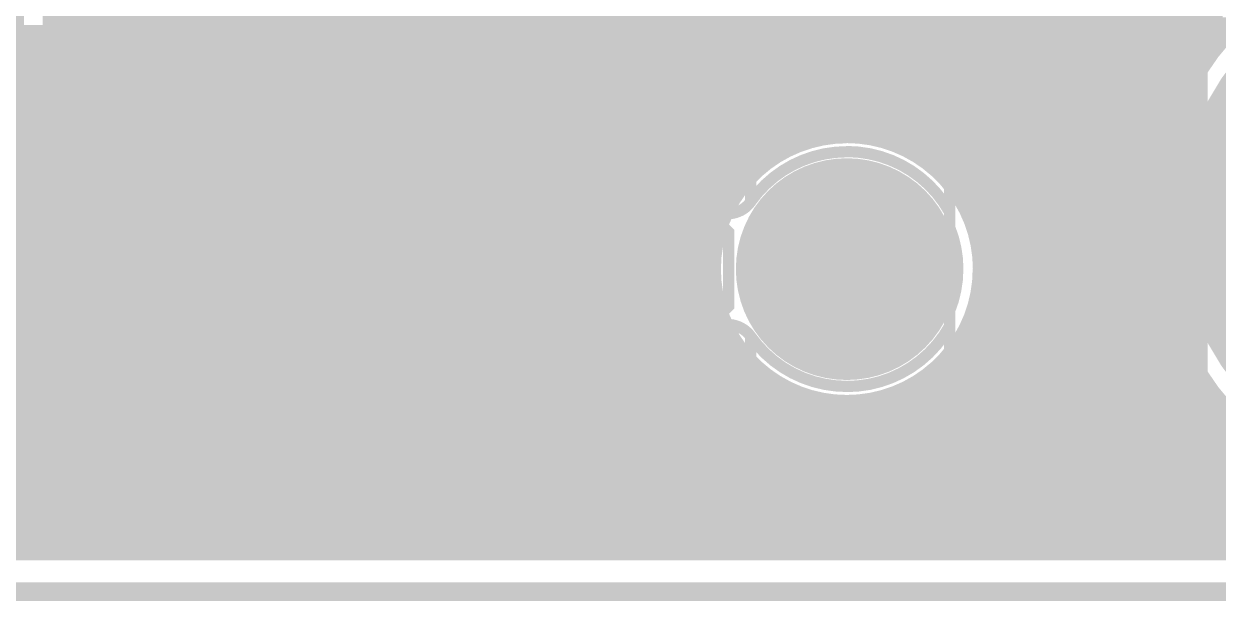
# Model space of a CAD drawing. Extents: x -5 to 208, y -5 to 206.
# Drawn here: x 72.9 to 89.04, y -5.13 to 2.68 of the extents above; entities that cross this region are included whole.
import ezdxf

# ---------------------------------------------------------------- set-up
doc = ezdxf.new("R2010")
doc.units = 0
doc.header["$MEASUREMENT"] = 0
doc.layers.get('0').update_dxf_attribs({"linetype": 'CONTINUOUS'})
for name, color, linetype in [('22-301-0_BOT', 7, 'CONTINUOUS'), ('22-301-0_DRD', 7, 'CONTINUOUS'), ('22-301-0_IN1', 1, 'CONTINUOUS'), ('22-301-0_IN2', 4, 'CONTINUOUS'), ('22-301-0_SMB', 3, 'CONTINUOUS'), ('22-301-0_SMT', 5, 'CONTINUOUS'), ('22-301-0_SST', 14, 'CONTINUOUS'), ('22-301-0_TOP', 9, 'CONTINUOUS'), ('THRUHOLE_NPT', 11, 'CONTINUOUS'), ('THRUHOLE_TAP', 13, 'CONTINUOUS')]:
    doc.layers.add(name, color=color, linetype=linetype)

# ---------------------------------------------------------------- blocks, each defined once
blk = doc.blocks.new('ROUND_22')
at = {"const_width": 3.50012}
blk.add_lwpolyline([(-1.75006, 0, 1), (1.75006, 0, 1)], format="xyb", close=True, dxfattribs=at)
blk = doc.blocks.new('ROUND_26')
at = {"const_width": 1.49987}
blk.add_lwpolyline([(-0.749934, 0, 1), (0.749934, 0, 1)], format="xyb", close=True, dxfattribs=at)
blk = doc.blocks.new('ROUND_27')
at = {"const_width": 1.24968}
blk.add_lwpolyline([(-0.62484, 0, 1), (0.62484, 0, 1)], format="xyb", close=True, dxfattribs=at)
blk = doc.blocks.new('ROUND_80')
at = {"const_width": 0.69977}
blk.add_lwpolyline([(-0.349884, 0, 1), (0.349884, 0, 1)], format="xyb", close=True, dxfattribs=at)

msp = doc.modelspace()

# ---------------------------------------------------------------- linework, layer by layer
at = {"layer": '22-301-0_BOT', "const_width": 0.254}
for points in [[(89.535, 17.018), (78.232, 17.018), (73.406, 12.192), (73.406, 2.286)], [(78.2066, 16.9926), (78.2066, 2.286)], [(78.4352, 17.018), (78.4352, 2.286)], [(78.6638, 17.018), (78.6638, 2.286)], [(78.8924, 17.018), (78.8924, 2.286)], [(79.121, 17.018), (79.121, 2.286)], [(79.3496, 17.018), (79.3496, 2.286)], [(79.5782, 17.018), (79.5782, 2.286)], [(79.8068, 17.018), (79.8068, 2.286)], [(80.0354, 17.018), (80.0354, 2.286)], [(80.264, 17.018), (80.264, 2.286)], [(80.4926, 17.018), (80.4926, 2.286)], [(80.7212, 17.018), (80.7212, 2.286)], [(80.9498, 17.018), (80.9498, 2.286)], [(81.1784, 17.018), (81.1784, 2.286)], [(81.407, 17.018), (81.407, 2.286)], [(81.6356, 17.018), (81.6356, 2.286)], [(81.8642, 17.018), (81.8642, 2.286)], [(82.0928, 17.018), (82.0928, 2.286)], [(82.3214, 17.018), (82.3214, 2.286)], [(82.55, 17.018), (82.55, 2.286)], [(82.7786, 17.018), (82.7786, 2.286)], [(83.0072, 17.018), (83.0072, 2.286)], [(83.2358, 17.018), (83.2358, 2.286)], [(83.4644, 17.018), (83.4644, 2.286)], [(83.693, 17.018), (83.693, 2.286)], [(83.9216, 17.018), (83.9216, 2.286)], [(84.1502, 17.018), (84.1502, 2.286)], [(84.3788, 17.018), (84.3788, 2.286)], [(84.6074, 17.018), (84.6074, 2.286)], [(84.836, 17.018), (84.836, 2.286)], [(85.0646, 17.018), (85.0646, 2.286)], [(85.2932, 17.018), (85.2932, 2.286)], [(85.5218, 17.018), (85.5218, 2.286)], [(85.7504, 17.018), (85.7504, 2.286)], [(85.979, 17.018), (85.979, 2.286)], [(86.2076, 17.018), (86.2076, 2.286)], [(86.4362, 17.018), (86.4362, 2.4892)], [(86.6648, 17.018), (86.6648, 2.7178)], [(77.978, 16.764), (77.978, 2.286)], [(77.7494, 16.5354), (77.7494, 2.286)], [(77.5208, 16.3068), (77.5208, 2.286)], [(77.2922, 16.0782), (77.2922, 2.286)], [(77.0636, 15.8496), (77.0636, 2.286)], [(76.835, 15.621), (76.835, 2.286)], [(76.6064, 15.3924), (76.6064, 2.286)], [(76.3778, 15.1638), (76.3778, 2.286)], [(76.1492, 14.9352), (76.1492, 2.286)], [(75.9206, 14.7066), (75.9206, 2.286)], [(75.692, 14.478), (75.692, 2.286)], [(75.4634, 14.2494), (75.4634, 2.286)], [(75.2348, 14.0208), (75.2348, 2.286)], [(75.0062, 13.7922), (75.0062, 2.286)], [(74.7776, 13.5636), (74.7776, 2.286)], [(74.549, 13.335), (74.549, 2.286)], [(74.3204, 13.1064), (74.3204, 2.286)], [(74.0918, 12.8778), (74.0918, 2.286)], [(73.8632, 12.6492), (73.8632, 2.286)], [(72.771, 12.319), (72.771, -2.159)], [(73.6346, 12.4206), (73.6346, 2.286)], [(88.9, 4.953), (86.233, 2.286)], [(72.771, 2.6416), (64.643, 2.6416)], [(86.6902, 2.7432), (73.406, 2.7432)], [(86.4616, 2.5146), (73.406, 2.5146)], [(72.771, 2.413), (64.643, 2.413)], [(72.771, 2.1844), (64.643, 2.1844)], [(86.233, 2.286), (73.406, 2.286)], [(72.771, 1.9558), (64.643, 1.9558)], [(86.868, 1.778), (86.868, -4.445), (5.207, -4.445)], [(72.771, 1.7272), (64.643, 1.7272)], [(73.406, 1.778), (73.406, -2.921)], [(86.868, 1.778), (73.406, 1.778)], [(86.868, 1.7272), (73.406, 1.7272)], [(73.5584, 1.778), (73.5584, -4.445)], [(73.787, 1.778), (73.787, -4.445)], [(74.0156, 1.778), (74.0156, -4.445)], [(74.2442, 1.778), (74.2442, -4.445)], [(74.4728, 1.778), (74.4728, -4.445)], [(74.7014, 1.778), (74.7014, -4.445)], [(74.93, 1.778), (74.93, -4.445)], [(75.1586, 1.778), (75.1586, -4.445)], [(75.3872, 1.778), (75.3872, -4.445)], [(75.6158, 1.778), (75.6158, -4.445)], [(75.8444, 1.778), (75.8444, -4.445)], [(76.073, 1.778), (76.073, -4.445)], [(76.3016, 1.778), (76.3016, -4.445)], [(76.5302, 1.778), (76.5302, -4.445)], [(76.7588, 1.778), (76.7588, -4.445)], [(76.9874, 1.778), (76.9874, -4.445)], [(77.216, 1.778), (77.216, -4.445)], [(77.4446, 1.778), (77.4446, -4.445)], [(77.6732, 1.778), (77.6732, -4.445)], [(77.9018, 1.778), (77.9018, -4.445)], [(78.1304, 1.778), (78.1304, -4.445)], [(78.359, 1.778), (78.359, -4.445)], [(78.5876, 1.778), (78.5876, -4.445)], [(78.8162, 1.778), (78.8162, -4.445)], [(79.0448, 1.778), (79.0448, -4.445)], [(79.2734, 1.778), (79.2734, -4.445)], [(79.502, 1.778), (79.502, -4.445)], [(79.7306, 1.778), (79.7306, -4.445)], [(79.9592, 1.778), (79.9592, -4.445)], [(80.1878, 1.778), (80.1878, -4.445)], [(80.4164, 1.778), (80.4164, -4.445)], [(80.645, 1.778), (80.645, -4.445)], [(80.8736, 1.778), (80.8736, -4.445)], [(81.1022, 1.778), (81.1022, -4.445)], [(81.3308, 1.778), (81.3308, -4.445)], [(81.5594, 1.778), (81.5594, -4.445)], [(81.788, 1.778), (81.788, -4.445)], [(82.0166, 1.778), (82.0166, -4.445)], [(82.2452, 1.778), (82.2452, -0.20574)], [(82.4738, 1.778), (82.4738, 0.33528)], [(82.7024, 1.778), (82.7024, 0.62992)], [(82.931, 1.778), (82.931, 0.83058)], [(83.1596, 1.778), (83.1596, 0.9779)], [(83.3882, 1.778), (83.3882, 1.0795)], [(83.6168, 1.778), (83.6168, 1.14808)], [(83.8454, 1.778), (83.8454, 1.18618)], [(84.074, 1.778), (84.074, 1.1938)], [(84.3026, 1.778), (84.3026, 1.17348)], [(84.5312, 1.778), (84.5312, 1.12268)], [(84.7598, 1.778), (84.7598, 1.03886)], [(84.9884, 1.778), (84.9884, 0.91948)], [(85.217, 1.778), (85.217, 0.75184)], [(85.4456, 1.778), (85.4456, 0.51562)], [(85.6742, 1.778), (85.6742, 0.15494)], [(85.9028, 1.778), (85.9028, -4.445)], [(86.1314, 1.778), (86.1314, -4.445)], [(86.36, 1.778), (86.36, -4.445)], [(86.5886, 1.778), (86.5886, -4.445)], [(86.8172, 1.778), (86.8172, -4.445)], [(72.771, 1.4986), (64.643, 1.4986)], [(86.868, 1.4986), (73.406, 1.4986)], [(72.771, 1.27), (64.643, 1.27)], [(86.868, 1.27), (73.406, 1.27)], [(72.771, 1.0414), (64.643, 1.0414)], [(83.29168, 1.0414), (73.406, 1.0414)], [(86.868, 1.0414), (84.75726, 1.0414)], [(72.771, 0.8128), (64.643, 0.8128)], [(82.9056, 0.8128), (73.406, 0.8128)], [(86.868, 0.8128), (85.14334, 0.8128)], [(72.771, 0.5842), (64.643, 0.5842)], [(82.65922, 0.5842), (73.406, 0.5842)], [(86.868, 0.5842), (85.38718, 0.5842)], [(72.771, 0.3556), (64.643, 0.3556)], [(82.4865, 0.3556), (73.406, 0.3556)], [(86.868, 0.3556), (85.56244, 0.3556)], [(72.771, 0.127), (64.643, 0.127)], [(82.3595, 0.127), (73.406, 0.127)], [(86.868, 0.127), (85.6869, 0.127)], [(72.771, -0.1016), (64.643, -0.1016)], [(82.27314, -0.1016), (73.406, -0.1016)], [(86.868, -0.1016), (85.77326, -0.1016)], [(72.771, -0.3302), (64.643, -0.3302)], [(82.2198, -0.3302), (73.406, -0.3302)], [(86.868, -0.3302), (85.8266, -0.3302)], [(72.771, -0.5588), (64.643, -0.5588)], [(82.1944, -0.5588), (73.406, -0.5588)], [(86.868, -0.5588), (85.852, -0.5588)], [(72.771, -0.7874), (64.643, -0.7874)], [(82.19948, -0.7874), (73.406, -0.7874)], [(86.868, -0.7874), (85.84692, -0.7874)], [(72.771, -1.016), (64.643, -1.016)], [(82.23504, -1.016), (73.406, -1.016)], [(82.2452, -1.06172), (82.2452, -4.445)], [(86.868, -1.016), (85.8139, -1.016)], [(72.771, -1.2446), (64.643, -1.2446)], [(82.29854, -1.2446), (73.406, -1.2446)], [(86.868, -1.2446), (85.74786, -1.2446)], [(72.771, -1.4732), (64.643, -1.4732)], [(82.3976, -1.4732), (73.406, -1.4732)], [(86.868, -1.4732), (85.6488, -1.4732)], [(85.6742, -1.42494), (85.6742, -4.445)], [(72.771, -1.7018), (64.643, -1.7018)], [(82.5373, -1.7018), (73.406, -1.7018)], [(82.4738, -1.60528), (82.4738, -4.445)], [(86.868, -1.7018), (85.5091, -1.7018)], [(82.7024, -1.89992), (82.7024, -4.445)], [(85.4456, -1.78562), (85.4456, -4.445)], [(72.771, -1.9304), (64.643, -1.9304)], [(82.73034, -1.9304), (73.406, -1.9304)], [(85.217, -2.02184), (85.217, -4.445)], [(86.868, -1.9304), (85.31606, -1.9304)], [(72.771, -2.159), (64.643, -2.159)], [(83.01228, -2.159), (73.406, -2.159)], [(82.931, -2.10058), (82.931, -4.445)], [(84.9884, -2.18948), (84.9884, -4.445)], [(86.868, -2.159), (85.03666, -2.159)], [(83.1596, -2.2479), (83.1596, -4.445)], [(83.3882, -2.3495), (83.3882, -4.445)], [(84.7598, -2.30886), (84.7598, -4.445)], [(83.49742, -2.3876), (73.406, -2.3876)], [(83.6168, -2.41808), (83.6168, -4.445)], [(83.8454, -2.45618), (83.8454, -4.445)], [(84.074, -2.4638), (84.074, -4.445)], [(84.3026, -2.44348), (84.3026, -4.445)], [(84.5312, -2.39268), (84.5312, -4.445)], [(86.868, -2.3876), (84.54898, -2.3876)], [(86.868, -2.6162), (73.406, -2.6162)], [(86.868, -2.8448), (73.406, -2.8448)], [(73.406, -2.921), (63.881, -2.921)], [(72.8726, -2.921), (72.8726, -4.445)], [(73.1012, -2.921), (73.1012, -4.445)], [(73.3298, -2.921), (73.3298, -4.445)], [(86.868, -3.0734), (15.40002, -3.0734)], [(86.868, -3.302), (15.34668, -3.302)], [(86.868, -3.5306), (15.24, -3.5306)], [(86.868, -3.7592), (15.05204, -3.7592)], [(86.868, -3.9878), (14.68628, -3.9878)], [(86.868, -4.2164), (5.207, -4.2164)]]:
    msp.add_lwpolyline(points, dxfattribs=at)
for points in [[(84.0232, 1.1938, 0.4142136), (82.1944, -0.635)], [(85.85454, -0.635, 0.4142136), (84.0232, 1.19634)], [(82.1944, -0.635, 0.4142136), (84.0232, -2.4638)], [(84.0232, -2.4638, 0.4142136), (85.852, -0.635)]]:
    msp.add_lwpolyline(points, format="xyb", dxfattribs=at)
at = {"layer": '22-301-0_DRD', "const_width": 0.254}
for points in [[(83.3882, 0), (83.3882, -0.635)], [(84.0232, 0), (83.3882, 0)], [(84.0232, -1.27), (84.0232, 0)], [(75.76058, -0.45974), (74.49058, -1.72974)], [(75.76058, -1.72974), (74.49058, -0.45974)], [(79.9592, -0.45974), (78.6892, -1.72974)], [(79.9592, -1.72974), (78.6892, -0.45974)], [(83.3882, -0.635), (84.6582, -0.635)], [(84.6582, -0.635), (84.6582, -1.27)], [(84.6582, -1.27), (84.0232, -1.27)], [(-2.99974, -4.99872), (94.99854, -4.99872)]]:
    msp.add_lwpolyline(points, dxfattribs=at)
at = {"layer": '22-301-0_IN1', "const_width": 0.254}
for points in [[(73.3298, 27.051), (73.3298, -4.445)], [(77.6732, 19.2659), (77.6732, -4.445)], [(77.4446, 19.11858), (77.4446, -4.445)], [(76.7588, 18.97634), (76.7588, -4.445)], [(76.9874, 18.98142), (76.9874, -4.445)], [(77.216, 19.02968), (77.216, -4.445)], [(88.773, 16.256), (88.773, -4.445), (64.643, -4.445)], [(81.1022, 16.256), (81.1022, -4.445)], [(81.3308, 16.256), (81.3308, -4.445)], [(81.5594, 16.256), (81.5594, -4.445)], [(83.6168, 16.256), (83.6168, 1.14808)], [(83.8454, 16.256), (83.8454, 1.18618)], [(84.074, 16.256), (84.074, 1.1938)], [(86.1314, 16.256), (86.1314, -4.445)], [(86.36, 16.256), (86.36, -4.445)], [(86.5886, 16.256), (86.5886, -4.445)], [(88.646, 16.256), (88.646, -4.445)], [(88.4174, 10.8458), (88.4174, -4.445)], [(88.1888, 10.62482), (88.1888, -4.445)], [(73.279, 9.017), (73.279, 2.413)], [(84.3026, 8.3058), (84.3026, 1.17348)], [(85.9028, 8.3439), (85.9028, -4.445)], [(84.5312, 8.08482), (84.5312, 1.12268)], [(84.7598, 7.96798), (84.7598, 1.03886)], [(85.4456, 7.9756), (85.4456, 0.51562)], [(85.6742, 8.1026), (85.6742, 0.15494)], [(84.9884, 7.91464), (84.9884, 0.91948)], [(85.217, 7.91718), (85.217, 0.75184)], [(86.8172, 5.96138), (86.8172, -4.445)], [(87.9602, 6.00202), (87.9602, -4.445)], [(81.788, 5.73278), (81.788, -4.445)], [(83.3882, 5.842), (83.3882, 1.0795)], [(87.0458, 5.75564), (87.0458, -4.445)], [(87.7316, 5.77088), (87.7316, -4.445)], [(82.0166, 5.52704), (82.0166, -4.445)], [(83.1596, 5.58292), (83.1596, 0.9779)], [(87.2744, 5.6769), (87.2744, -4.445)], [(87.503, 5.68198), (87.503, -4.445)], [(82.2452, 5.41782), (82.2452, -0.20574)], [(82.4738, 5.3721), (82.4738, 0.33528)], [(82.7024, 5.38226), (82.7024, 0.62992)], [(82.931, 5.4483), (82.931, 0.83058)], [(73.5584, 4.19862), (73.5584, -0.889)], [(80.8736, 4.09194), (80.8736, -0.78232)], [(76.5302, 3.683), (76.5302, -0.37338)], [(77.9018, 3.71856), (77.9018, -0.40894)], [(73.787, 3.56362), (73.787, -0.254)], [(80.645, 3.53568), (80.645, -0.22606)], [(74.0156, 3.27914), (74.0156, 0.03048)], [(76.3016, 3.35026), (76.3016, -0.04064)], [(78.1304, 3.37058), (78.1304, -0.06096)], [(76.073, 3.13944), (76.073, 0.16764)], [(78.359, 3.15468), (78.359, 0.15494)], [(80.4164, 3.26136), (80.4164, 0.04826)], [(74.2442, 3.09118), (74.2442, 0.2159)], [(74.4728, 2.96418), (74.4728, 0.3429)], [(75.8444, 2.9972), (75.8444, 0.31242)], [(78.5876, 3.00736), (78.5876, 0.30226)], [(79.9592, 2.95656), (79.9592, 0.35306)], [(80.1878, 3.08102), (80.1878, 0.2286)], [(74.7014, 2.8829), (74.7014, 0.42672)], [(74.93, 2.83718), (74.93, 0.47244)], [(75.1586, 2.82448), (75.1586, 0.48514)], [(75.3872, 2.8448), (75.3872, 0.46228)], [(75.6158, 2.90322), (75.6158, 0.4064)], [(78.8162, 2.9083), (78.8162, 0.40132)], [(79.0448, 2.84988), (79.0448, 0.45974)], [(79.2734, 2.82448), (79.2734, 0.48514)], [(79.502, 2.83464), (79.502, 0.47498)], [(79.7306, 2.87782), (79.7306, 0.4318)], [(88.773, 2.6416), (73.279, 2.6416)], [(73.279, 2.413), (64.643, 2.413)], [(72.8726, 2.413), (72.8726, -4.445)], [(73.1012, 2.413), (73.1012, -4.445)], [(88.773, 2.413), (73.279, 2.413)], [(88.773, 2.1844), (64.643, 2.1844)], [(88.773, 1.9558), (64.643, 1.9558)], [(88.773, 1.7272), (64.643, 1.7272)], [(88.773, 1.4986), (64.643, 1.4986)], [(88.773, 1.27), (64.643, 1.27)], [(83.29168, 1.0414), (64.643, 1.0414)], [(88.773, 1.0414), (84.75726, 1.0414)], [(82.9056, 0.8128), (64.643, 0.8128)], [(88.773, 0.8128), (85.14334, 0.8128)], [(82.65922, 0.5842), (64.643, 0.5842)], [(88.773, 0.5842), (85.38718, 0.5842)], [(74.4982, 0.3556), (64.643, 0.3556)], [(78.69936, 0.3556), (75.75042, 0.3556)], [(82.4865, 0.3556), (79.95158, 0.3556)], [(88.773, 0.3556), (85.56244, 0.3556)], [(74.12228, 0.127), (64.643, 0.127)], [(78.32344, 0.127), (76.12634, 0.127)], [(82.3595, 0.127), (80.3275, 0.127)], [(88.773, 0.127), (85.6869, 0.127)], [(73.89622, -0.1016), (64.643, -0.1016)], [(78.09484, -0.1016), (76.3524, -0.1016)], [(82.27314, -0.1016), (80.55356, -0.1016)], [(88.773, -0.1016), (85.77326, -0.1016)], [(73.74128, -0.3302), (64.643, -0.3302)], [(77.94244, -0.3302), (76.50734, -0.3302)], [(82.2198, -0.3302), (80.70596, -0.3302)], [(88.773, -0.3302), (85.8266, -0.3302)], [(73.63714, -0.5588), (64.643, -0.5588)], [(77.8383, -0.5588), (76.61148, -0.5588)], [(82.1944, -0.5588), (80.8101, -0.5588)], [(88.773, -0.5588), (85.852, -0.5588)], [(73.57364, -0.7874), (64.643, -0.7874)], [(77.7748, -0.7874), (76.67498, -0.7874)], [(82.19948, -0.7874), (80.8736, -0.7874)], [(88.773, -0.7874), (85.84692, -0.7874)], [(73.5457, -1.016), (64.643, -1.016)], [(77.74686, -1.016), (76.70292, -1.016)], [(82.23504, -1.016), (80.90154, -1.016)], [(82.2452, -1.06172), (82.2452, -4.445)], [(88.773, -1.016), (85.8139, -1.016)], [(73.55078, -1.2446), (64.643, -1.2446)], [(77.75194, -1.2446), (76.69784, -1.2446)], [(82.29854, -1.2446), (80.89646, -1.2446)], [(88.773, -1.2446), (85.74786, -1.2446)], [(73.5584, -1.30048), (73.5584, -4.445)], [(80.8736, -1.40716), (80.8736, -4.445)], [(73.59142, -1.4732), (64.643, -1.4732)], [(77.79004, -1.4732), (76.6572, -1.4732)], [(82.3976, -1.4732), (80.85836, -1.4732)], [(88.773, -1.4732), (85.6488, -1.4732)], [(85.6742, -1.42494), (85.6742, -4.445)], [(73.66508, -1.7018), (64.643, -1.7018)], [(77.86624, -1.7018), (76.58354, -1.7018)], [(82.5373, -1.7018), (80.78216, -1.7018)], [(82.4738, -1.60528), (82.4738, -4.445)], [(88.773, -1.7018), (85.5091, -1.7018)], [(76.5302, -1.8161), (76.5302, -4.445)], [(77.9018, -1.78054), (77.9018, -4.445)], [(82.7024, -1.89992), (82.7024, -4.445)], [(85.4456, -1.78562), (85.4456, -4.445)], [(73.78446, -1.9304), (64.643, -1.9304)], [(73.787, -1.93548), (73.787, -4.445)], [(77.98308, -1.9304), (76.46416, -1.9304)], [(80.645, -1.96342), (80.645, -4.445)], [(82.73034, -1.9304), (80.66532, -1.9304)], [(85.217, -2.02184), (85.217, -4.445)], [(88.773, -1.9304), (85.31606, -1.9304)], [(73.95718, -2.159), (64.643, -2.159)], [(74.0156, -2.21996), (74.0156, -4.445)], [(78.1558, -2.159), (76.29144, -2.159)], [(76.3016, -2.14884), (76.3016, -4.445)], [(78.1304, -2.12852), (78.1304, -4.445)], [(83.01228, -2.159), (80.4926, -2.159)], [(82.931, -2.10058), (82.931, -4.445)], [(84.9884, -2.18948), (84.9884, -4.445)], [(88.773, -2.159), (85.03666, -2.159)], [(76.073, -2.35712), (76.073, -4.445)], [(78.359, -2.34442), (78.359, -4.445)], [(80.4164, -2.23774), (80.4164, -4.445)], [(83.1596, -2.2479), (83.1596, -4.445)], [(83.3882, -2.3495), (83.3882, -4.445)], [(84.7598, -2.30886), (84.7598, -4.445)], [(74.21626, -2.3876), (64.643, -2.3876)], [(74.2442, -2.40538), (74.2442, -4.445)], [(74.4728, -2.53238), (74.4728, -4.445)], [(75.8444, -2.5019), (75.8444, -4.445)], [(78.41742, -2.3876), (76.03236, -2.3876)], [(78.5876, -2.49174), (78.5876, -4.445)], [(79.9592, -2.54254), (79.9592, -4.445)], [(80.1878, -2.41808), (80.1878, -4.445)], [(83.49742, -2.3876), (80.23352, -2.3876)], [(83.6168, -2.41808), (83.6168, -4.445)], [(83.8454, -2.45618), (83.8454, -4.445)], [(84.074, -2.4638), (84.074, -4.445)], [(84.3026, -2.44348), (84.3026, -4.445)], [(84.5312, -2.39268), (84.5312, -4.445)], [(88.773, -2.3876), (84.54898, -2.3876)], [(74.69886, -2.6162), (64.643, -2.6162)], [(74.7014, -2.6162), (74.7014, -4.445)], [(74.93, -2.66192), (74.93, -4.445)], [(75.1586, -2.67462), (75.1586, -4.445)], [(75.3872, -2.65176), (75.3872, -4.445)], [(78.90002, -2.6162), (75.54976, -2.6162)], [(75.6158, -2.59588), (75.6158, -4.445)], [(78.8162, -2.5908), (78.8162, -4.445)], [(79.0448, -2.64922), (79.0448, -4.445)], [(79.2734, -2.67462), (79.2734, -4.445)], [(79.502, -2.66446), (79.502, -4.445)], [(79.7306, -2.62128), (79.7306, -4.445)], [(88.773, -2.6162), (79.75092, -2.6162)], [(88.773, -2.8448), (64.643, -2.8448)], [(88.773, -3.0734), (64.643, -3.0734)], [(88.773, -3.302), (64.643, -3.302)], [(88.773, -3.5306), (64.643, -3.5306)], [(88.773, -3.7592), (64.643, -3.7592)], [(88.773, -3.9878), (64.643, -3.9878)], [(88.773, -4.2164), (64.643, -4.2164)]]:
    msp.add_lwpolyline(points, dxfattribs=at)
for points in [[(84.0232, 1.1938, 0.4142136), (82.1944, -0.635)], [(85.85454, -0.635, 0.4142136), (84.0232, 1.19634)], [(75.12558, 0.48514, 0.4142136), (73.5457, -1.09474)], [(76.70546, -1.09474, 0.4142136), (75.12558, 0.48514)], [(79.3242, 0.48514, 0.4142136), (77.74432, -1.09474)], [(80.90408, -1.09474, 0.4142136), (79.3242, 0.48514)], [(82.1944, -0.635, 0.4142136), (84.0232, -2.4638)], [(84.0232, -2.4638, 0.4142136), (85.852, -0.635)], [(73.5457, -1.09474, 0.4142136), (75.12558, -2.67462)], [(75.12558, -2.67462, 0.4142136), (76.70546, -1.09474)], [(77.74432, -1.09474, 0.4142136), (79.3242, -2.67462)], [(79.3242, -2.67462, 0.4142136), (80.90408, -1.09474)]]:
    msp.add_lwpolyline(points, format="xyb", dxfattribs=at)
at = {"layer": '22-301-0_IN2', "const_width": 0.254}
for points in [[(77.6732, 19.2659), (77.6732, -4.445)], [(77.4446, 19.11858), (77.4446, -4.445)], [(76.7588, 18.97634), (76.7588, -4.445)], [(76.9874, 18.98142), (76.9874, -4.445)], [(77.216, 19.02968), (77.216, -4.445)], [(88.773, 16.256), (88.773, -4.445), (64.643, -4.445)], [(81.1022, 16.256), (81.1022, -4.445)], [(81.3308, 16.256), (81.3308, -4.445)], [(81.5594, 16.256), (81.5594, -4.445)], [(83.6168, 16.256), (83.6168, 1.14808)], [(83.8454, 16.256), (83.8454, 1.18618)], [(84.074, 16.256), (84.074, 1.1938)], [(86.1314, 16.256), (86.1314, -4.445)], [(86.36, 16.256), (86.36, -4.445)], [(86.5886, 16.256), (86.5886, -4.445)], [(88.646, 16.256), (88.646, -4.445)], [(88.4174, 10.8458), (88.4174, -4.445)], [(88.1888, 10.62482), (88.1888, -4.445)], [(73.406, 8.89), (73.279, 2.413)], [(84.3026, 8.3058), (84.3026, 1.17348)], [(85.9028, 8.3439), (85.9028, -4.445)], [(84.5312, 8.08482), (84.5312, 1.12268)], [(84.7598, 7.96798), (84.7598, 1.03886)], [(85.4456, 7.9756), (85.4456, 0.51562)], [(85.6742, 8.1026), (85.6742, 0.15494)], [(84.9884, 7.91464), (84.9884, 0.91948)], [(85.217, 7.91718), (85.217, 0.75184)], [(86.8172, 5.96138), (86.8172, -4.445)], [(87.9602, 6.00202), (87.9602, -4.445)], [(81.788, 5.73278), (81.788, -4.445)], [(83.3882, 5.842), (83.3882, 1.0795)], [(87.0458, 5.75564), (87.0458, -4.445)], [(87.7316, 5.77088), (87.7316, -4.445)], [(82.0166, 5.52704), (82.0166, -4.445)], [(83.1596, 5.58292), (83.1596, 0.9779)], [(87.2744, 5.6769), (87.2744, -4.445)], [(87.503, 5.68198), (87.503, -4.445)], [(82.2452, 5.41782), (82.2452, -0.20574)], [(82.4738, 5.3721), (82.4738, 0.33528)], [(82.7024, 5.38226), (82.7024, 0.62992)], [(82.931, 5.4483), (82.931, 0.83058)], [(73.3298, 5.0038), (73.3298, -4.445)], [(73.5584, 4.19862), (73.5584, -0.889)], [(80.8736, 4.09194), (80.8736, -0.78232)], [(76.5302, 3.683), (76.5302, -0.37338)], [(77.9018, 3.71856), (77.9018, -0.40894)], [(73.787, 3.56362), (73.787, -0.254)], [(80.645, 3.53568), (80.645, -0.22606)], [(74.0156, 3.27914), (74.0156, 0.03048)], [(76.3016, 3.35026), (76.3016, -0.04064)], [(78.1304, 3.37058), (78.1304, -0.06096)], [(76.073, 3.13944), (76.073, 0.16764)], [(78.359, 3.15468), (78.359, 0.15494)], [(80.4164, 3.26136), (80.4164, 0.04826)], [(74.2442, 3.09118), (74.2442, 0.2159)], [(74.4728, 2.96418), (74.4728, 0.3429)], [(75.8444, 2.9972), (75.8444, 0.31242)], [(78.5876, 3.00736), (78.5876, 0.30226)], [(79.9592, 2.95656), (79.9592, 0.35306)], [(80.1878, 3.08102), (80.1878, 0.2286)], [(74.7014, 2.8829), (74.7014, 0.42672)], [(74.93, 2.83718), (74.93, 0.47244)], [(75.1586, 2.82448), (75.1586, 0.48514)], [(75.3872, 2.8448), (75.3872, 0.46228)], [(75.6158, 2.90322), (75.6158, 0.4064)], [(78.8162, 2.9083), (78.8162, 0.40132)], [(79.0448, 2.84988), (79.0448, 0.45974)], [(79.2734, 2.82448), (79.2734, 0.48514)], [(79.502, 2.83464), (79.502, 0.47498)], [(79.7306, 2.87782), (79.7306, 0.4318)], [(88.773, 2.6416), (73.28408, 2.6416)], [(73.279, 2.413), (64.643, 2.413)], [(72.8726, 2.413), (72.8726, -4.445)], [(73.1012, 2.413), (73.1012, -4.445)], [(88.773, 2.413), (73.279, 2.413)], [(88.773, 2.1844), (64.643, 2.1844)], [(88.773, 1.9558), (64.643, 1.9558)], [(88.773, 1.7272), (64.643, 1.7272)], [(88.773, 1.4986), (64.643, 1.4986)], [(88.773, 1.27), (64.643, 1.27)], [(83.29168, 1.0414), (64.643, 1.0414)], [(88.773, 1.0414), (84.75726, 1.0414)], [(82.9056, 0.8128), (64.643, 0.8128)], [(88.773, 0.8128), (85.14334, 0.8128)], [(82.65922, 0.5842), (64.643, 0.5842)], [(88.773, 0.5842), (85.38718, 0.5842)], [(74.4982, 0.3556), (64.643, 0.3556)], [(78.69936, 0.3556), (75.75042, 0.3556)], [(82.4865, 0.3556), (79.95158, 0.3556)], [(88.773, 0.3556), (85.56244, 0.3556)], [(74.12228, 0.127), (64.643, 0.127)], [(78.32344, 0.127), (76.12634, 0.127)], [(82.3595, 0.127), (80.3275, 0.127)], [(88.773, 0.127), (85.6869, 0.127)], [(73.89622, -0.1016), (64.643, -0.1016)], [(78.09484, -0.1016), (76.3524, -0.1016)], [(82.27314, -0.1016), (80.55356, -0.1016)], [(88.773, -0.1016), (85.77326, -0.1016)], [(73.74128, -0.3302), (64.643, -0.3302)], [(77.94244, -0.3302), (76.50734, -0.3302)], [(82.2198, -0.3302), (80.70596, -0.3302)], [(88.773, -0.3302), (85.8266, -0.3302)], [(73.63714, -0.5588), (64.643, -0.5588)], [(77.8383, -0.5588), (76.61148, -0.5588)], [(82.1944, -0.5588), (80.8101, -0.5588)], [(88.773, -0.5588), (85.852, -0.5588)], [(73.57364, -0.7874), (64.643, -0.7874)], [(77.7748, -0.7874), (76.67498, -0.7874)], [(82.19948, -0.7874), (80.8736, -0.7874)], [(88.773, -0.7874), (85.84692, -0.7874)], [(73.5457, -1.016), (64.643, -1.016)], [(77.74686, -1.016), (76.70292, -1.016)], [(82.23504, -1.016), (80.90154, -1.016)], [(82.2452, -1.06172), (82.2452, -4.445)], [(88.773, -1.016), (85.8139, -1.016)], [(73.55078, -1.2446), (64.643, -1.2446)], [(77.75194, -1.2446), (76.69784, -1.2446)], [(82.29854, -1.2446), (80.89646, -1.2446)], [(88.773, -1.2446), (85.74786, -1.2446)], [(73.5584, -1.30048), (73.5584, -4.445)], [(80.8736, -1.40716), (80.8736, -4.445)], [(73.59142, -1.4732), (64.643, -1.4732)], [(77.79004, -1.4732), (76.6572, -1.4732)], [(82.3976, -1.4732), (80.85836, -1.4732)], [(88.773, -1.4732), (85.6488, -1.4732)], [(85.6742, -1.42494), (85.6742, -4.445)], [(73.66508, -1.7018), (64.643, -1.7018)], [(77.86624, -1.7018), (76.58354, -1.7018)], [(82.5373, -1.7018), (80.78216, -1.7018)], [(82.4738, -1.60528), (82.4738, -4.445)], [(88.773, -1.7018), (85.5091, -1.7018)], [(76.5302, -1.8161), (76.5302, -4.445)], [(77.9018, -1.78054), (77.9018, -4.445)], [(82.7024, -1.89992), (82.7024, -4.445)], [(85.4456, -1.78562), (85.4456, -4.445)], [(73.78446, -1.9304), (64.643, -1.9304)], [(73.787, -1.93548), (73.787, -4.445)], [(77.98308, -1.9304), (76.46416, -1.9304)], [(80.645, -1.96342), (80.645, -4.445)], [(82.73034, -1.9304), (80.66532, -1.9304)], [(85.217, -2.02184), (85.217, -4.445)], [(88.773, -1.9304), (85.31606, -1.9304)], [(73.95718, -2.159), (64.643, -2.159)], [(74.0156, -2.21996), (74.0156, -4.445)], [(78.1558, -2.159), (76.29144, -2.159)], [(76.3016, -2.14884), (76.3016, -4.445)], [(78.1304, -2.12852), (78.1304, -4.445)], [(83.01228, -2.159), (80.4926, -2.159)], [(82.931, -2.10058), (82.931, -4.445)], [(84.9884, -2.18948), (84.9884, -4.445)], [(88.773, -2.159), (85.03666, -2.159)], [(76.073, -2.35712), (76.073, -4.445)], [(78.359, -2.34442), (78.359, -4.445)], [(80.4164, -2.23774), (80.4164, -4.445)], [(83.1596, -2.2479), (83.1596, -4.445)], [(83.3882, -2.3495), (83.3882, -4.445)], [(84.7598, -2.30886), (84.7598, -4.445)], [(74.21626, -2.3876), (64.643, -2.3876)], [(74.2442, -2.40538), (74.2442, -4.445)], [(74.4728, -2.53238), (74.4728, -4.445)], [(75.8444, -2.5019), (75.8444, -4.445)], [(78.41742, -2.3876), (76.03236, -2.3876)], [(78.5876, -2.49174), (78.5876, -4.445)], [(79.9592, -2.54254), (79.9592, -4.445)], [(80.1878, -2.41808), (80.1878, -4.445)], [(83.49742, -2.3876), (80.23352, -2.3876)], [(83.6168, -2.41808), (83.6168, -4.445)], [(83.8454, -2.45618), (83.8454, -4.445)], [(84.074, -2.4638), (84.074, -4.445)], [(84.3026, -2.44348), (84.3026, -4.445)], [(84.5312, -2.39268), (84.5312, -4.445)], [(88.773, -2.3876), (84.54898, -2.3876)], [(74.69886, -2.6162), (64.643, -2.6162)], [(74.7014, -2.6162), (74.7014, -4.445)], [(74.93, -2.66192), (74.93, -4.445)], [(75.1586, -2.67462), (75.1586, -4.445)], [(75.3872, -2.65176), (75.3872, -4.445)], [(78.90002, -2.6162), (75.54976, -2.6162)], [(75.6158, -2.59588), (75.6158, -4.445)], [(78.8162, -2.5908), (78.8162, -4.445)], [(79.0448, -2.64922), (79.0448, -4.445)], [(79.2734, -2.67462), (79.2734, -4.445)], [(79.502, -2.66446), (79.502, -4.445)], [(79.7306, -2.62128), (79.7306, -4.445)], [(88.773, -2.6162), (79.75092, -2.6162)], [(88.773, -2.8448), (64.643, -2.8448)], [(88.773, -3.0734), (64.643, -3.0734)], [(88.773, -3.302), (64.643, -3.302)], [(88.773, -3.5306), (64.643, -3.5306)], [(88.773, -3.7592), (64.643, -3.7592)], [(88.773, -3.9878), (64.643, -3.9878)], [(88.773, -4.2164), (64.643, -4.2164)]]:
    msp.add_lwpolyline(points, dxfattribs=at)
for points in [[(84.0232, 1.1938, 0.4142136), (82.1944, -0.635)], [(85.85454, -0.635, 0.4142136), (84.0232, 1.19634)], [(75.12558, 0.48514, 0.4142136), (73.5457, -1.09474)], [(76.70546, -1.09474, 0.4142136), (75.12558, 0.48514)], [(79.3242, 0.48514, 0.4142136), (77.74432, -1.09474)], [(80.90408, -1.09474, 0.4142136), (79.3242, 0.48514)], [(82.1944, -0.635, 0.4142136), (84.0232, -2.4638)], [(84.0232, -2.4638, 0.4142136), (85.852, -0.635)], [(73.5457, -1.09474, 0.4142136), (75.12558, -2.67462)], [(75.12558, -2.67462, 0.4142136), (76.70546, -1.09474)], [(77.74432, -1.09474, 0.4142136), (79.3242, -2.67462)], [(79.3242, -2.67462, 0.4142136), (80.90408, -1.09474)]]:
    msp.add_lwpolyline(points, format="xyb", dxfattribs=at)
at = {"layer": '22-301-0_SST', "const_width": 0.1524}
for points in [[(82.02422, 0.50038), (82.02422, 6.6548), (64.02578, 6.6548), (64.02578, 4.85394)], [(73.32472, 4.85394), (73.32472, 2.15392), (76.9239, 2.15392), (76.9239, 4.85394), (76.02474, 5.7531), (74.22388, 5.7531), (73.32472, 4.85394)], [(77.52334, 5.7531), (77.52334, 2.15392), (81.12506, 2.15392), (81.12506, 5.7531), (77.52334, 5.7531)], [(76.9239, -2.0447), (76.9239, 1.55448), (73.32472, 1.55448), (73.32472, -2.0447), (76.9239, -2.0447)], [(78.42504, 1.55448), (77.52334, 0.65532), (77.52334, -2.0447), (81.12506, -2.0447), (81.12506, 0.65532), (80.22336, 1.55448), (78.42504, 1.55448)], [(82.72526, 0.73406), (82.72526, 0.27686)], [(85.41258, 0.13716), (85.41258, 0.64516)], [(71.32574, -2.94386), (74.72426, -2.94386), (74.72426, -4.3434), (71.32574, -4.3434), (71.32574, -2.94386), (64.02578, -2.94386), (64.02578, -1.76784), (64.02578, 0.50038)], [(82.02422, 0.50038), (82.02422, 0.26416), (82.42554, -0.13462), (82.42554, -1.13538), (82.02422, -1.53416), (82.02422, -1.77038), (82.02422, -2.94386), (74.72426, -2.94386)], [(75.69454, -0.99314), (75.69454, -1.39446), (74.55408, -1.39446), (74.55408, -0.99314), (75.69454, -0.99314), (75.69454, 0.14478), (74.55408, 0.14478), (74.55408, -0.99314)], [(79.89316, -0.99314), (79.89316, -1.39446), (78.75524, -1.39446), (78.75524, -0.99314), (79.89316, -0.99314), (79.89316, 0.14478), (78.75524, 0.14478), (78.75524, -0.99314)], [(85.41258, 0.13716), (85.41258, -1.40716)], [(85.41258, -1.91516), (85.41258, -1.40716)], [(82.72526, -1.54686), (82.72526, -2.00406)], [(74.68108, -2.95656), (74.68108, -4.29514), (71.35622, -4.29514)], [(74.68108, -2.95656), (71.35622, -2.95656)], [(72.82942, -2.95656), (72.82942, -4.29514)], [(72.96658, -2.95656), (72.96658, -4.29514)], [(73.10374, -2.95656), (73.10374, -4.29514)], [(73.2409, -2.95656), (73.2409, -4.29514)], [(73.37806, -2.95656), (73.37806, -4.29514)], [(73.51522, -2.95656), (73.51522, -4.29514)], [(73.65238, -2.95656), (73.65238, -4.29514)], [(73.78954, -2.95656), (73.78954, -4.29514)], [(73.9267, -2.95656), (73.9267, -4.29514)], [(74.06386, -2.95656), (74.06386, -4.29514)], [(74.20102, -2.95656), (74.20102, -4.29514)], [(74.33818, -2.95656), (74.33818, -4.29514)], [(74.47534, -2.95656), (74.47534, -4.29514)], [(74.6125, -2.95656), (74.6125, -4.29514)], [(74.68108, -3.09626), (71.35622, -3.09626)], [(74.68108, -3.23342), (71.35622, -3.23342)], [(74.68108, -3.37058), (71.35622, -3.37058)], [(74.68108, -3.50774), (71.35622, -3.50774)], [(74.68108, -3.6449), (71.35622, -3.6449)], [(74.68108, -3.78206), (71.35622, -3.78206)], [(74.68108, -3.91922), (71.35622, -3.91922)], [(74.68108, -4.05638), (71.35622, -4.05638)], [(74.68108, -4.19354), (71.35622, -4.19354)]]:
    msp.add_lwpolyline(points, dxfattribs=at)
for points in [[(84.0232, 1.25222, 0.1919929), (82.72478, 0.73456)], [(85.41258, 0.64516, 0.2095615), (84.0232, 1.25423)], [(84.0232, 0.9525, 0.2442837), (82.72422, 0.27759)], [(85.41258, 0.13716, 0.2723337), (84.0232, 0.95504)], [(82.02422, 0.50038, 0.4142136), (82.4103, 0.1143)], [(82.4103, 0.1143, 0.2430225), (82.72515, 0.27694)], [(85.52434, -0.635, 0.0970806), (85.41326, -0.0683)], [(85.41258, -1.20142, 0.0970803), (85.5236, -0.635)], [(82.4103, -1.3843, 0.4142136), (82.02422, -1.77038)], [(82.72526, -1.54686, 0.2430229), (82.4103, -1.38417)], [(84.0232, -2.2225, 0.2723337), (85.41258, -1.40716)], [(82.72526, -1.54686, 0.2442835), (84.0232, -2.22123)], [(82.72526, -2.00406, 0.1919926), (84.0232, -2.52152)], [(84.0232, -2.52222, 0.2095615), (85.4111, -1.9138)]]:
    msp.add_lwpolyline(points, format="xyb", dxfattribs=at)
at = {"layer": '22-301-0_TOP', "const_width": 0.254}
for points in [[(96.52, 10.541), (96.52, -2.921), (94.996, -4.445), (10.16, -4.445)], [(89.662, 10.541), (81.661, 2.54)], [(87.8332, 8.7122), (87.8332, -4.445)], [(87.6046, 8.4836), (87.6046, -4.445)], [(87.376, 8.255), (87.376, -4.445)], [(87.1474, 8.0264), (87.1474, -4.445)], [(86.9188, 7.7978), (86.9188, -4.445)], [(86.6902, 7.5692), (86.6902, -4.445)], [(86.4616, 7.3406), (86.4616, -4.445)], [(86.233, 7.112), (86.233, -4.445)], [(86.0044, 6.8834), (86.0044, -4.445)], [(85.7758, 6.6548), (85.7758, -0.10668)], [(85.5472, 6.4262), (85.5472, 0.37846)], [(85.3186, 6.1976), (85.3186, 0.65786)], [(85.09, 5.969), (85.09, 0.8509)], [(84.8614, 5.7404), (84.8614, 0.9906)], [(84.6328, 5.5118), (84.6328, 1.08966)], [(84.4042, 5.2832), (84.4042, 1.15316)], [(84.1756, 5.0546), (84.1756, 1.18872)], [(83.947, 4.826), (83.947, 1.1938)], [(83.7184, 4.5974), (83.7184, 1.1684)], [(88.0618, 4.6482), (88.0618, -4.445)], [(88.2904, 4.6482), (88.2904, 0.9525)], [(88.519, 4.6482), (88.519, 1.59766)], [(88.7476, 4.6482), (88.7476, 2.02184)], [(88.9762, 4.6482), (88.9762, 2.3495)], [(83.4898, 4.3688), (83.4898, 1.11506)], [(83.2612, 4.1402), (83.2612, 1.0287)], [(83.0326, 3.9116), (83.0326, 0.9017)], [(82.804, 3.683), (82.804, 0.72898)], [(82.5754, 3.4544), (82.5754, 0.4826)], [(82.3468, 3.2258), (82.3468, 0.09652)], [(82.1182, 2.9972), (82.1182, -4.445)], [(89.22766, 2.6416), (81.7626, 2.6416)], [(81.8896, 2.7686), (81.8896, -4.445)], [(81.661, 2.54), (29.13888, 2.54)], [(72.9742, 2.54), (72.9742, -4.445)], [(73.2028, 2.54), (73.2028, -4.445)], [(73.4314, 2.54), (73.4314, -4.445)], [(73.66, 2.54), (73.66, -4.445)], [(73.8886, 2.54), (73.8886, -4.445)], [(74.1172, 2.54), (74.1172, -4.445)], [(74.3458, 2.54), (74.3458, -4.445)], [(74.5744, 2.54), (74.5744, -4.445)], [(74.803, 2.54), (74.803, -4.445)], [(75.0316, 2.54), (75.0316, -4.445)], [(75.2602, 2.54), (75.2602, -4.445)], [(75.4888, 2.54), (75.4888, -4.445)], [(75.7174, 2.54), (75.7174, -4.445)], [(75.946, 2.54), (75.946, -4.445)], [(76.1746, 2.54), (76.1746, -4.445)], [(76.4032, 2.54), (76.4032, -4.445)], [(76.6318, 2.54), (76.6318, -4.445)], [(76.8604, 2.54), (76.8604, -4.445)], [(77.089, 2.54), (77.089, -4.445)], [(77.3176, 2.54), (77.3176, -4.445)], [(77.5462, 2.54), (77.5462, -4.445)], [(77.7748, 2.54), (77.7748, -4.445)], [(78.0034, 2.54), (78.0034, -4.445)], [(78.232, 2.54), (78.232, -4.445)], [(78.4606, 2.54), (78.4606, -4.445)], [(78.6892, 2.54), (78.6892, -4.445)], [(78.9178, 2.54), (78.9178, -4.445)], [(79.1464, 2.54), (79.1464, -4.445)], [(79.375, 2.54), (79.375, -4.445)], [(79.6036, 2.54), (79.6036, -4.445)], [(79.8322, 2.54), (79.8322, -4.445)], [(80.0608, 2.54), (80.0608, -4.445)], [(80.2894, 2.54), (80.2894, -4.445)], [(80.518, 2.54), (80.518, -4.445)], [(80.7466, 2.54), (80.7466, -4.445)], [(80.9752, 2.54), (80.9752, -4.445)], [(81.2038, 2.54), (81.2038, -4.445)], [(81.4324, 2.54), (81.4324, -4.445)], [(81.661, 2.54), (81.661, -4.445)], [(89.02446, 2.413), (29.20492, 2.413)], [(88.85428, 2.1844), (71.47052, 2.1844)], [(88.70696, 1.9558), (71.8185, 1.9558)], [(88.5825, 1.7272), (71.98614, 1.7272)], [(88.47582, 1.4986), (72.0725, 1.4986)], [(88.38692, 1.27), (72.10044, 1.27)], [(83.29168, 1.0414), (72.0725, 1.0414)], [(88.31326, 1.0414), (84.75726, 1.0414)], [(82.9056, 0.8128), (71.98614, 0.8128)], [(88.25738, 0.8128), (85.14334, 0.8128)], [(82.65922, 0.5842), (71.8185, 0.5842)], [(88.2142, 0.5842), (85.38718, 0.5842)], [(82.4865, 0.3556), (71.5518, 0.3556)], [(88.18626, 0.3556), (85.56244, 0.3556)], [(82.3595, 0.127), (71.92772, 0.127)], [(88.17102, 0.127), (85.6869, 0.127)], [(82.27314, -0.1016), (72.15378, -0.1016)], [(88.17102, -0.1016), (85.77326, -0.1016)], [(82.2198, -0.3302), (72.30618, -0.3302)], [(88.18372, -0.3302), (85.8266, -0.3302)], [(82.1944, -0.5588), (72.41032, -0.5588)], [(88.21166, -0.5588), (85.852, -0.5588)], [(82.19948, -0.7874), (72.47382, -0.7874)], [(88.2523, -0.7874), (85.84692, -0.7874)], [(82.23504, -1.016), (72.50176, -1.016)], [(88.30818, -1.016), (85.8139, -1.016)], [(88.2904, -0.9525), (88.2904, -4.445)], [(82.29854, -1.2446), (72.49668, -1.2446)], [(88.37676, -1.2446), (85.74786, -1.2446)], [(85.7758, -1.16332), (85.7758, -4.445)], [(82.3468, -1.36652), (82.3468, -4.445)], [(82.3976, -1.4732), (72.45858, -1.4732)], [(88.46566, -1.4732), (85.6488, -1.4732)], [(82.5373, -1.7018), (72.38238, -1.7018)], [(88.5698, -1.7018), (85.5091, -1.7018)], [(85.5472, -1.64846), (85.5472, -4.445)], [(88.519, -1.59766), (88.519, -4.445)], [(82.5754, -1.7526), (82.5754, -4.445)], [(82.73034, -1.9304), (72.26554, -1.9304)], [(82.804, -1.99898), (82.804, -4.445)], [(88.69172, -1.9304), (85.31606, -1.9304)], [(85.3186, -1.92786), (85.3186, -4.445)], [(88.7476, -2.02184), (88.7476, -4.445)], [(83.01228, -2.159), (72.09282, -2.159)], [(83.0326, -2.1717), (83.0326, -4.445)], [(88.8365, -2.159), (85.03666, -2.159)], [(85.09, -2.1209), (85.09, -4.445)], [(83.2612, -2.2987), (83.2612, -4.445)], [(83.4898, -2.38506), (83.4898, -4.445)], [(84.6328, -2.35966), (84.6328, -4.445)], [(84.8614, -2.2606), (84.8614, -4.445)], [(88.9762, -2.3495), (88.9762, -4.445)], [(83.49742, -2.3876), (71.83374, -2.3876)], [(83.7184, -2.4384), (83.7184, -4.445)], [(83.947, -2.4638), (83.947, -4.445)], [(84.1756, -2.45872), (84.1756, -4.445)], [(84.4042, -2.42316), (84.4042, -4.445)], [(89.00414, -2.3876), (84.54898, -2.3876)], [(89.20226, -2.6162), (71.35114, -2.6162)], [(89.43594, -2.8448), (15.4051, -2.8448)], [(89.71534, -3.0734), (15.40002, -3.0734)], [(90.06078, -3.302), (15.34668, -3.302)], [(90.51544, -3.5306), (15.24, -3.5306)], [(91.26982, -3.7592), (15.05204, -3.7592)], [(95.4532, -3.9878), (14.68628, -3.9878)], [(95.2246, -4.2164), (9.652, -4.2164)]]:
    msp.add_lwpolyline(points, dxfattribs=at)
for points in [[(91.9988, 3.83032, 0.4142136), (88.16848, 0)], [(84.0232, 1.1938, 0.4142136), (82.1944, -0.635)], [(85.85454, -0.635, 0.4142136), (84.0232, 1.19634)], [(88.17102, 0, 0.4142136), (91.9988, -3.82778)], [(82.1944, -0.635, 0.4142136), (84.0232, -2.4638)], [(84.0232, -2.4638, 0.4142136), (85.852, -0.635)]]:
    msp.add_lwpolyline(points, format="xyb", dxfattribs=at)

# ---------------------------------------------------------------- block references
at = {"layer": '22-301-0_BOT'}
for name, p in [('ROUND_22', (91.9988, 0)), ('ROUND_26', (84.0232, -0.635)), ('ROUND_27', (75.12558, -1.09474)), ('ROUND_27', (79.3242, -1.09474))]:
    msp.add_blockref(name, p, dxfattribs=at)
at = {"layer": '22-301-0_IN1'}
for name, p in [('ROUND_26', (84.0232, -0.635)), ('ROUND_27', (75.12558, -1.09474)), ('ROUND_27', (79.3242, -1.09474))]:
    msp.add_blockref(name, p, dxfattribs=at)
at = {"layer": '22-301-0_IN2'}
for name, p in [('ROUND_26', (84.0232, -0.635)), ('ROUND_27', (75.12558, -1.09474)), ('ROUND_27', (79.3242, -1.09474))]:
    msp.add_blockref(name, p, dxfattribs=at)
at = {"layer": '22-301-0_SMB'}
for name, p in [('ROUND_22', (91.9988, 0)), ('ROUND_27', (75.12558, -1.09474)), ('ROUND_27', (79.3242, -1.09474))]:
    msp.add_blockref(name, p, dxfattribs=at)
at = {"layer": '22-301-0_SMT'}
for name, p in [('ROUND_22', (91.9988, 0)), ('ROUND_27', (75.12558, -1.09474)), ('ROUND_27', (79.3242, -1.09474))]:
    msp.add_blockref(name, p, dxfattribs=at)
at = {"layer": '22-301-0_TOP'}
for name, p in [('ROUND_22', (91.9988, 0)), ('ROUND_26', (84.0232, -0.635)), ('ROUND_27', (75.12558, -1.09474)), ('ROUND_27', (79.3242, -1.09474))]:
    msp.add_blockref(name, p, dxfattribs=at)
at = {"layer": 'THRUHOLE_NPT'}
msp.add_blockref('ROUND_26', (84.0232, -0.635), dxfattribs=at)
at = {"layer": 'THRUHOLE_TAP'}
for p in [(75.12558, -1.09474), (79.3242, -1.09474)]:
    msp.add_blockref('ROUND_80', p, dxfattribs=at)

doc.saveas('drawing.dxf')
